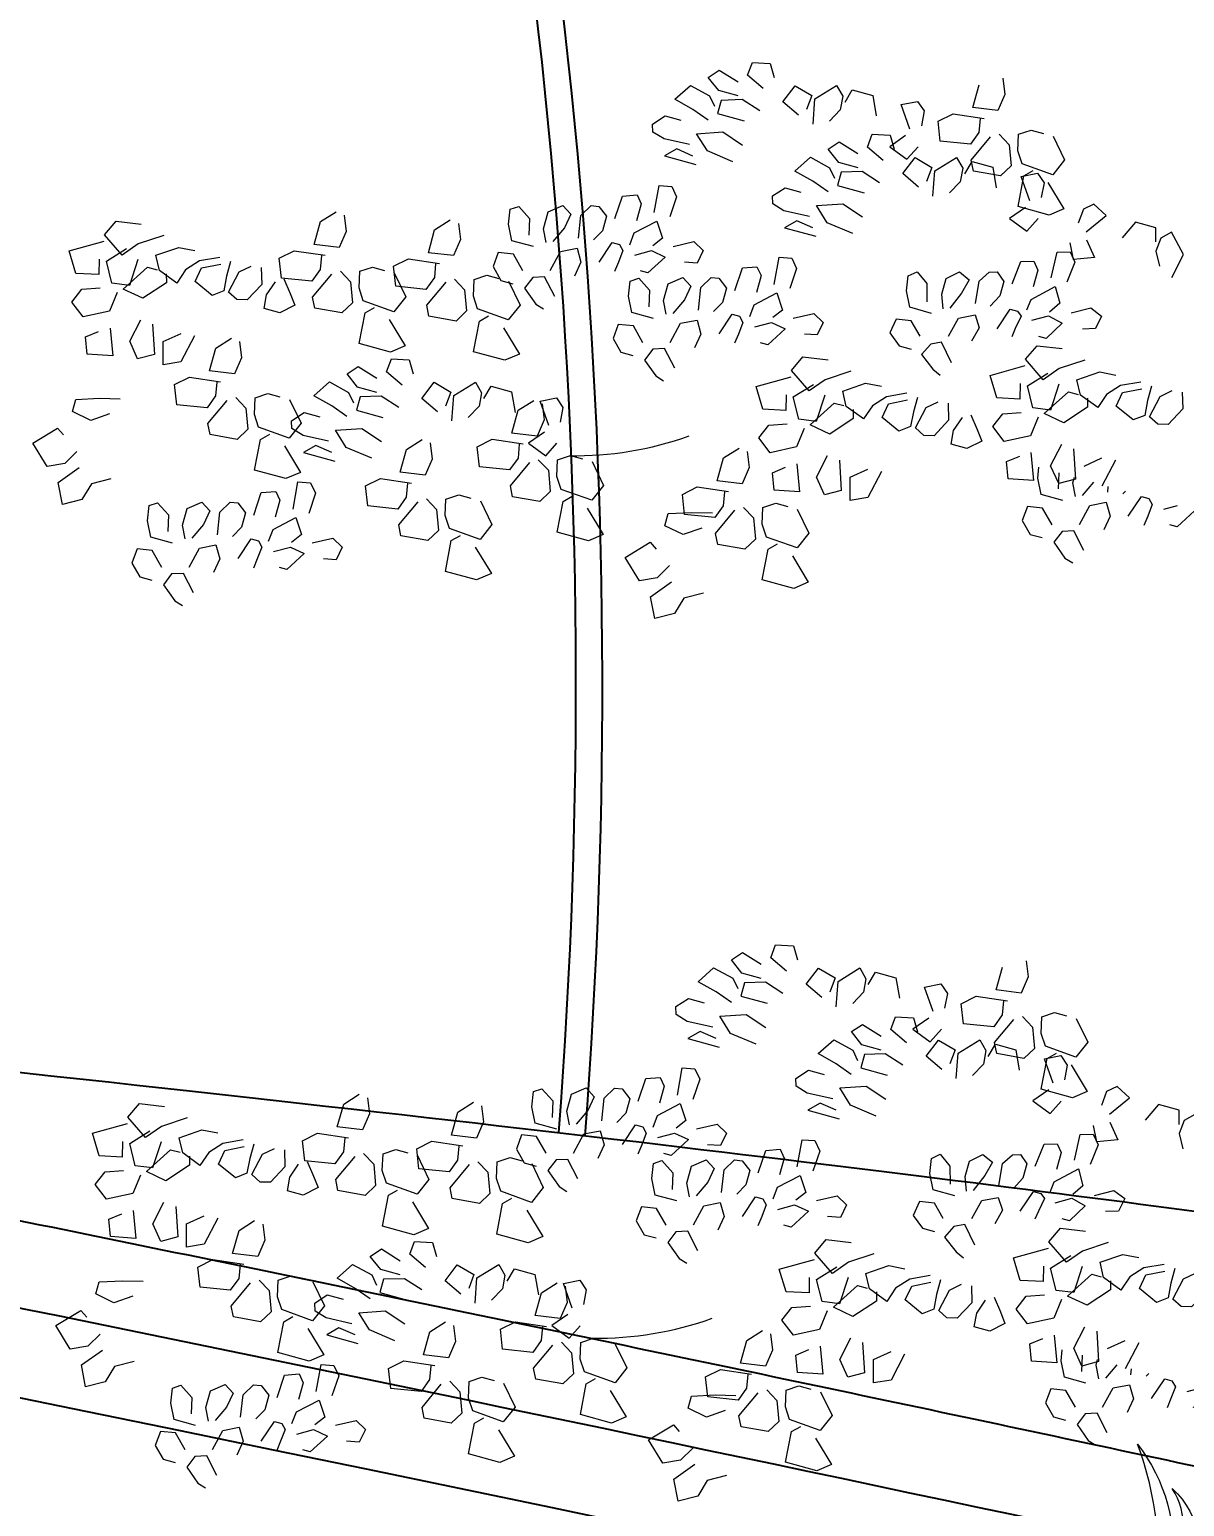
# Model space of a CAD drawing. Header units: metres. Extents: x 10 to 239, y 2 to 253.
# Drawn here: x 85.583 to 86.894, y 170.964 to 172.641 of the extents above; entities that cross this region are included whole.
import ezdxf

# ---------------------------------------------------------------- set-up
doc = ezdxf.new("R2010")
doc.units = ezdxf.units.M
doc.header["$MEASUREMENT"] = 0
doc.layers.get('Defpoints').update_dxf_attribs({"color": 9})
for name, color, linetype in [('-cotas', 252, 'Continuous'), ('1', 7, 'Continuous'), ('1gris', 254, 'Continuous'), ('1gris oscuro', 253, 'Continuous')]:
    doc.layers.add(name, color=color, linetype=linetype)
doc.layers.add('bamb', color=7, linetype='Continuous', lineweight=0, true_color=0xbdd3a6)
doc.layers.add('bloques veg', color=7, linetype='Continuous', lineweight=0, true_color=0xbbd5a5)
doc.layers.get('bamb').off()
doc.styles.get("Standard").update_dxf_attribs({"font": 'arial.ttf'})
doc.dimstyles.get("Standard").update_dxf_attribs({"dimtxt": 0.18, "dimasz": 0.18, "dimexe": 0.18, "dimexo": 0.0625, "dimgap": 0.09, "dimtad": 0, "dimtih": 1, "dimtoh": 1, "dimdec": 4, "dimzin": 0, "dimdsep": 46, "dimtxsty": 'Standard', "dimcen": 0.09, "dimadec": 0, "dimazin": 0, "dimtfac": 1, "dimtdec": 4, "dimtofl": 0, "dimtmove": 0, "dimatfit": 3, "dimfxl": 1, "dimtolj": 1, "dimtzin": 0, "dimarcsym": 0})

# ---------------------------------------------------------------- blocks, each defined once
blk = doc.blocks.new('A$C0C3707A3')
at = {"layer": 'bloques veg'}
for p, q in [((0.6062, 0.4879), (0.6161, 0.4946)), ((0.6161, 0.4946), (0.6331, 0.4842)), ((0.6417, 0.4901), (0.6459, 0.5017)), ((0.6459, 0.5017), (0.662, 0.5009)), ((0.662, 0.5009), (0.6656, 0.4883)), ((0.5764, 0.468), (0.5902, 0.4806)), ((0.5902, 0.4806), (0.6075, 0.4713)), ((0.6158, 0.4761), (0.6062, 0.4879)), ((0.6559, 0.4781), (0.6417, 0.4901)), ((0.6737, 0.4664), (0.6846, 0.4809)), ((0.6846, 0.4809), (0.6997, 0.4722)), ((0.7024, 0.4692), (0.7219, 0.4814)), ((0.7219, 0.4814), (0.7275, 0.4717)), ((0.8448, 0.4624), (0.8503, 0.483)), ((0.8717, 0.4889), (0.8736, 0.4744)), ((0.5926, 0.459), (0.5764, 0.468)), ((0.6075, 0.4713), (0.612, 0.462)), ((0.6181, 0.4673), (0.6149, 0.4554)), ((0.6332, 0.4714), (0.6158, 0.4761)), ((0.6369, 0.4681), (0.6181, 0.4673)), ((0.6528, 0.458), (0.6369, 0.4681)), ((0.6879, 0.4544), (0.6737, 0.4664)), ((0.6997, 0.4722), (0.6951, 0.4595)), ((0.7009, 0.4463), (0.7024, 0.4692)), ((0.7275, 0.4717), (0.7254, 0.4595)), ((0.7296, 0.4665), (0.736, 0.4776)), ((0.736, 0.4776), (0.7545, 0.4726)), ((0.7545, 0.4726), (0.7577, 0.4543)), ((0.7802, 0.4646), (0.795, 0.4676)), ((0.795, 0.4676), (0.8009, 0.459)), ((0.8736, 0.4744), (0.8674, 0.4598)), ((0.5564, 0.4454), (0.5677, 0.4529)), ((0.5677, 0.4529), (0.5818, 0.4491)), ((0.6064, 0.4495), (0.5926, 0.459)), ((0.6149, 0.4554), (0.6388, 0.449)), ((0.7254, 0.4595), (0.7157, 0.4493)), ((0.7883, 0.4426), (0.7802, 0.4646)), ((0.8009, 0.459), (0.7985, 0.4457)), ((0.8135, 0.4498), (0.827, 0.4567)), ((0.827, 0.4567), (0.855, 0.4527)), ((0.8674, 0.4598), (0.8448, 0.4624)), ((0.8515, 0.4525), (0.8504, 0.4399)), ((0.5568, 0.4383), (0.5564, 0.4454)), ((0.8157, 0.4318), (0.8135, 0.4498)), ((0.8504, 0.4399), (0.8429, 0.4292)), ((0.8861, 0.4385), (0.8976, 0.4424)), ((0.8976, 0.4424), (0.9085, 0.4395)), ((0.5668, 0.4322), (0.5568, 0.4383)), ((0.5899, 0.4272), (0.5668, 0.4322)), ((0.5961, 0.4371), (0.6198, 0.4389)), ((0.6059, 0.4217), (0.5961, 0.4371)), ((0.6198, 0.4389), (0.6376, 0.4272)), ((0.7147, 0.424), (0.7246, 0.4306)), ((0.7246, 0.4306), (0.7416, 0.4202)), ((0.7502, 0.4261), (0.7544, 0.4377)), ((0.7644, 0.4141), (0.7502, 0.4261)), ((0.7544, 0.4377), (0.7705, 0.4369)), ((0.7844, 0.4367), (0.7701, 0.4266)), ((0.7701, 0.4266), (0.7857, 0.4154)), ((0.7705, 0.4369), (0.7741, 0.4243)), ((0.7857, 0.4154), (0.7957, 0.4267)), ((0.8429, 0.4292), (0.8157, 0.4318)), ((0.8437, 0.415), (0.861, 0.436)), ((0.8687, 0.4386), (0.8778, 0.4291)), ((0.8778, 0.4291), (0.8796, 0.41)), ((0.8856, 0.4235), (0.8861, 0.4385)), ((0.9172, 0.4372), (0.9277, 0.4158)), ((0.5784, 0.4233), (0.5674, 0.4169)), ((0.5674, 0.4169), (0.5956, 0.4093)), ((0.593, 0.417), (0.5784, 0.4233)), ((0.6289, 0.4121), (0.6059, 0.4217)), ((0.6849, 0.404), (0.6988, 0.4166)), ((0.6988, 0.4166), (0.716, 0.4073)), ((0.7243, 0.4121), (0.7147, 0.424)), ((0.7822, 0.4024), (0.7931, 0.4169)), ((0.7931, 0.4169), (0.8082, 0.4082)), ((0.8109, 0.4052), (0.8304, 0.4174)), ((0.8304, 0.4174), (0.836, 0.4078)), ((0.8381, 0.4025), (0.8445, 0.4136)), ((0.8458, 0.4051), (0.8437, 0.415)), ((0.8445, 0.4136), (0.863, 0.4087)), ((0.8895, 0.412), (0.8856, 0.4235)), ((0.9277, 0.4158), (0.9171, 0.4023)), ((0.7011, 0.395), (0.6849, 0.404)), ((0.716, 0.4073), (0.7205, 0.398)), ((0.7266, 0.4033), (0.7234, 0.3914)), ((0.7417, 0.4074), (0.7243, 0.4121)), ((0.7454, 0.4041), (0.7266, 0.4033)), ((0.7613, 0.394), (0.7454, 0.4041)), ((0.7964, 0.3904), (0.7822, 0.4024)), ((0.8082, 0.4082), (0.8036, 0.3955)), ((0.8094, 0.3823), (0.8109, 0.4052)), ((0.836, 0.4078), (0.8339, 0.3955)), ((0.8702, 0.4009), (0.8458, 0.4051)), ((0.863, 0.4087), (0.8662, 0.3903)), ((0.8796, 0.41), (0.8702, 0.4009)), ((0.8861, 0.3734), (0.8912, 0.4011)), ((0.8887, 0.4006), (0.9035, 0.4036)), ((0.8968, 0.3787), (0.8887, 0.4006)), ((0.9171, 0.4023), (0.8895, 0.412)), ((0.8912, 0.4011), (0.8995, 0.4059)), ((0.9035, 0.4036), (0.9094, 0.3951)), ((0.5583, 0.3658), (0.5626, 0.3903)), ((0.5626, 0.3903), (0.574, 0.3895)), ((0.574, 0.3895), (0.5785, 0.3802)), ((0.6649, 0.3815), (0.6762, 0.3889)), ((0.6762, 0.3889), (0.6903, 0.3851)), ((0.7149, 0.3855), (0.7011, 0.395)), ((0.7234, 0.3914), (0.7473, 0.385)), ((0.8339, 0.3955), (0.8242, 0.3853)), ((0.9094, 0.3951), (0.907, 0.3818)), ((0.9129, 0.3953), (0.9275, 0.3716)), ((0.5231, 0.3601), (0.5297, 0.3805)), ((0.5297, 0.3805), (0.5428, 0.3816)), ((0.5465, 0.3736), (0.5424, 0.3584)), ((0.5428, 0.3816), (0.5465, 0.3736)), ((0.5785, 0.3802), (0.5724, 0.362)), ((0.6653, 0.3744), (0.6649, 0.3815)), ((0.6753, 0.3682), (0.6653, 0.3744)), ((0.7046, 0.3732), (0.7283, 0.3749)), ((0.7144, 0.3577), (0.7046, 0.3732)), ((0.7283, 0.3749), (0.7461, 0.3632)), ((0.8929, 0.3727), (0.8786, 0.3626)), ((0.9143, 0.3658), (0.8861, 0.3734)), ((0.9543, 0.3761), (0.945, 0.3716)), ((0.9656, 0.366), (0.9543, 0.3761)), ((0.2578, 0.3556), (0.2718, 0.3646)), ((0.2791, 0.3615), (0.2811, 0.347)), ((0.4273, 0.3544), (0.4286, 0.368)), ((0.4286, 0.368), (0.4363, 0.3706)), ((0.4363, 0.3706), (0.4462, 0.3598)), ((0.4462, 0.3598), (0.4457, 0.3448)), ((0.4589, 0.3506), (0.4629, 0.3658)), ((0.4629, 0.3658), (0.4761, 0.3716)), ((0.4761, 0.3716), (0.4833, 0.3638)), ((0.4833, 0.3638), (0.4777, 0.3514)), ((0.4903, 0.3422), (0.4923, 0.3626)), ((0.4923, 0.3626), (0.5017, 0.3717)), ((0.5017, 0.3717), (0.5085, 0.371)), ((0.5085, 0.371), (0.5155, 0.3622)), ((0.5155, 0.3622), (0.512, 0.3491)), ((0.6984, 0.3632), (0.6753, 0.3682)), ((0.6869, 0.3593), (0.6759, 0.3529)), ((0.7015, 0.353), (0.6869, 0.3593)), ((0.8786, 0.3626), (0.8942, 0.3514)), ((0.8942, 0.3514), (0.9042, 0.3627)), ((0.9275, 0.3716), (0.9143, 0.3658)), ((0.945, 0.3716), (0.9404, 0.3588)), ((0.9476, 0.3511), (0.9656, 0.366)), ((0.9919, 0.3602), (0.98, 0.3459)), ((1.0104, 0.3552), (0.9919, 0.3602)), ((0.0635, 0.3425), (0.0738, 0.3549)), ((0.0738, 0.3549), (0.0963, 0.3523)), ((0.2522, 0.335), (0.2578, 0.3556)), ((0.2811, 0.347), (0.2748, 0.3324)), ((0.3552, 0.3283), (0.3607, 0.349)), ((0.3607, 0.349), (0.3748, 0.358)), ((0.3821, 0.3549), (0.384, 0.3404)), ((0.4303, 0.3396), (0.4273, 0.3544)), ((0.4614, 0.3383), (0.4589, 0.3506)), ((0.4777, 0.3514), (0.4674, 0.339)), ((0.512, 0.3491), (0.5039, 0.3408)), ((0.5366, 0.3367), (0.5406, 0.3473)), ((0.5406, 0.3473), (0.5609, 0.3581)), ((0.5609, 0.3581), (0.5661, 0.3428)), ((0.6759, 0.3529), (0.7041, 0.3454)), ((0.7374, 0.3481), (0.7144, 0.3577)), ((1.0104, 0.3424), (1.0104, 0.3552)), ((1.0245, 0.3514), (1.0149, 0.3459)), ((1.0353, 0.3311), (1.0245, 0.3514)), ((0.0316, 0.3278), (0.0631, 0.3368)), ((0.0795, 0.3243), (0.0635, 0.3425)), ((0.0939, 0.3344), (0.0795, 0.3243)), ((0.1169, 0.3422), (0.0939, 0.3344)), ((0.2748, 0.3324), (0.2522, 0.335)), ((0.384, 0.3404), (0.3778, 0.3258)), ((0.4499, 0.3344), (0.4303, 0.3396)), ((0.4743, 0.3302), (0.4891, 0.3332)), ((0.4891, 0.3332), (0.4927, 0.3206)), ((0.5091, 0.3208), (0.5208, 0.3386)), ((0.5208, 0.3386), (0.5273, 0.3369)), ((0.5273, 0.3369), (0.5305, 0.3314)), ((0.5661, 0.3428), (0.5573, 0.3358)), ((0.5758, 0.3355), (0.5944, 0.3399)), ((0.5944, 0.3399), (0.6027, 0.3318)), ((0.9215, 0.3326), (0.9332, 0.333)), ((0.9332, 0.333), (0.9377, 0.3236)), ((0.9363, 0.3262), (0.9333, 0.341)), ((0.948, 0.344), (0.9554, 0.3281)), ((1.0149, 0.3459), (1.0106, 0.3342)), ((1.0106, 0.3342), (1.0139, 0.3205)), ((0.0378, 0.3075), (0.0316, 0.3278)), ((0.0587, 0.3205), (0.0585, 0.3066)), ((0.0653, 0.3188), (0.0834, 0.3302)), ((0.0936, 0.3205), (0.0861, 0.2969)), ((0.1098, 0.3243), (0.1303, 0.3316)), ((0.1131, 0.3106), (0.1098, 0.3243)), ((0.1303, 0.3316), (0.1447, 0.3289)), ((0.1492, 0.3195), (0.1365, 0.3113)), ((0.1675, 0.3228), (0.1492, 0.3195)), ((0.221, 0.3224), (0.2344, 0.3293)), ((0.2231, 0.3044), (0.221, 0.3224)), ((0.2344, 0.3293), (0.2624, 0.3253)), ((0.2589, 0.3251), (0.2579, 0.3125)), ((0.3239, 0.3158), (0.3374, 0.3226)), ((0.3374, 0.3226), (0.3654, 0.3186)), ((0.3778, 0.3258), (0.3552, 0.3283)), ((0.4182, 0.3289), (0.4136, 0.3162)), ((0.4318, 0.3276), (0.4182, 0.3289)), ((0.4405, 0.3125), (0.4318, 0.3276)), ((0.465, 0.3129), (0.4743, 0.3302)), ((0.4927, 0.3206), (0.487, 0.3081)), ((0.5265, 0.3208), (0.5231, 0.3124)), ((0.5305, 0.3314), (0.5265, 0.3208)), ((0.5411, 0.3274), (0.5561, 0.3315)), ((0.5686, 0.3258), (0.5531, 0.3114)), ((0.5561, 0.3315), (0.5686, 0.3258)), ((0.5974, 0.3205), (0.5859, 0.3212)), ((0.6027, 0.3318), (0.5974, 0.3205)), ((0.6668, 0.3018), (0.6711, 0.3263)), ((0.6711, 0.3263), (0.6825, 0.3256)), ((0.6825, 0.3256), (0.687, 0.3162)), ((0.8812, 0.3038), (0.8889, 0.3239)), ((0.8889, 0.3239), (0.9006, 0.3242)), ((0.9006, 0.3242), (0.9043, 0.3163)), ((0.9164, 0.3095), (0.9215, 0.3326)), ((0.9377, 0.3236), (0.9305, 0.3057)), ((0.9554, 0.3281), (0.9363, 0.3262)), ((1.0252, 0.3105), (1.0353, 0.3311)), ((0.0585, 0.3066), (0.0378, 0.3075)), ((0.0704, 0.2988), (0.0653, 0.3188)), ((0.0806, 0.2937), (0.1022, 0.3135)), ((0.1022, 0.3135), (0.1109, 0.3112)), ((0.1287, 0.2994), (0.1131, 0.3106)), ((0.1193, 0.3078), (0.1194, 0.2996)), ((0.1365, 0.3113), (0.1287, 0.2994)), ((0.1454, 0.3008), (0.151, 0.3132)), ((0.151, 0.3132), (0.1683, 0.3168)), ((0.1735, 0.306), (0.1711, 0.2927)), ((0.177, 0.3191), (0.1735, 0.306)), ((0.1755, 0.2916), (0.185, 0.3099)), ((0.185, 0.3099), (0.1958, 0.3152)), ((0.2047, 0.314), (0.2053, 0.2987)), ((0.2579, 0.3125), (0.2503, 0.3018)), ((0.2512, 0.2876), (0.2684, 0.3085)), ((0.2761, 0.3111), (0.2852, 0.3017)), ((0.293, 0.2961), (0.2936, 0.3111)), ((0.2936, 0.3111), (0.3051, 0.315)), ((0.3051, 0.315), (0.3159, 0.3121)), ((0.326, 0.2978), (0.3239, 0.3158)), ((0.3246, 0.3098), (0.3351, 0.2883)), ((0.3618, 0.3184), (0.3608, 0.3059)), ((0.3965, 0.3045), (0.408, 0.3084)), ((0.408, 0.3084), (0.4188, 0.3055)), ((0.4136, 0.3162), (0.4207, 0.3038)), ((0.4494, 0.3066), (0.4421, 0.2969)), ((0.46, 0.3072), (0.4494, 0.3066)), ((0.4693, 0.2896), (0.46, 0.3072)), ((0.5371, 0.304), (0.5448, 0.3066)), ((0.5448, 0.3066), (0.5547, 0.2958)), ((0.5531, 0.3114), (0.5465, 0.3131)), ((0.5714, 0.3018), (0.5846, 0.3076)), ((0.5846, 0.3076), (0.5918, 0.2998)), ((0.6008, 0.2986), (0.6102, 0.3077)), ((0.6102, 0.3077), (0.617, 0.307)), ((0.617, 0.307), (0.624, 0.2982)), ((0.6316, 0.2962), (0.6382, 0.3165)), ((0.6382, 0.3165), (0.6513, 0.3176)), ((0.655, 0.3097), (0.6509, 0.2945)), ((0.6513, 0.3176), (0.655, 0.3097)), ((0.687, 0.3162), (0.6809, 0.2981)), ((0.7862, 0.2967), (0.7875, 0.3103)), ((0.7875, 0.3103), (0.7955, 0.314)), ((0.7955, 0.314), (0.8043, 0.3035)), ((0.818, 0.294), (0.8218, 0.3081)), ((0.8218, 0.3081), (0.8339, 0.3142)), ((0.8339, 0.3142), (0.8425, 0.3072)), ((0.8425, 0.3072), (0.8358, 0.2951)), ((0.8515, 0.306), (0.8606, 0.314)), ((0.8606, 0.314), (0.8677, 0.3144)), ((0.8677, 0.3144), (0.8736, 0.3059)), ((0.9043, 0.3163), (0.9002, 0.3011)), ((0.0344, 0.2817), (0.0433, 0.2932)), ((0.0433, 0.2932), (0.0599, 0.2946)), ((0.0861, 0.2969), (0.0704, 0.2988)), ((0.0982, 0.2855), (0.0806, 0.2937)), ((0.1194, 0.2996), (0.0982, 0.2855)), ((0.1607, 0.2885), (0.1454, 0.3008)), ((0.1711, 0.2927), (0.1607, 0.2885)), ((0.2053, 0.2987), (0.1923, 0.2847)), ((0.2098, 0.2894), (0.2176, 0.3012)), ((0.2503, 0.3018), (0.2231, 0.3044)), ((0.2253, 0.3038), (0.2311, 0.2906)), ((0.2852, 0.3017), (0.2871, 0.2826)), ((0.2969, 0.2846), (0.293, 0.2961)), ((0.3533, 0.2951), (0.326, 0.2978)), ((0.3608, 0.3059), (0.3533, 0.2951)), ((0.3541, 0.2809), (0.3714, 0.3019)), ((0.379, 0.3045), (0.3881, 0.2951)), ((0.3881, 0.2951), (0.39, 0.276)), ((0.396, 0.2895), (0.3965, 0.3045)), ((0.4207, 0.3038), (0.4316, 0.3009)), ((0.4275, 0.3031), (0.4381, 0.2817)), ((0.4421, 0.2969), (0.4523, 0.2826)), ((0.5358, 0.2904), (0.5371, 0.304)), ((0.5547, 0.2958), (0.5542, 0.2808)), ((0.5674, 0.2866), (0.5714, 0.3018)), ((0.5918, 0.2998), (0.5862, 0.2874)), ((0.5988, 0.2782), (0.6008, 0.2986)), ((0.624, 0.2982), (0.6205, 0.2852)), ((0.6491, 0.2833), (0.6694, 0.2942)), ((0.6694, 0.2942), (0.6746, 0.2788)), ((0.7892, 0.282), (0.7862, 0.2967)), ((0.8043, 0.3035), (0.8046, 0.2871)), ((0.8192, 0.2809), (0.818, 0.294)), ((0.8358, 0.2951), (0.8252, 0.2816)), ((0.8484, 0.2859), (0.8515, 0.306)), ((0.8701, 0.2929), (0.8617, 0.2835)), ((0.8736, 0.3059), (0.8701, 0.2929)), ((0.8984, 0.2899), (0.9201, 0.3016)), ((0.9201, 0.3016), (0.9242, 0.2865)), ((0.0448, 0.2684), (0.0344, 0.2817)), ((0.0751, 0.2905), (0.0683, 0.2737)), ((0.183, 0.2849), (0.1755, 0.2916)), ((0.1923, 0.2847), (0.183, 0.2849)), ((0.2077, 0.2771), (0.2098, 0.2894)), ((0.2352, 0.2802), (0.2218, 0.2733)), ((0.2311, 0.2906), (0.2352, 0.2802)), ((0.2532, 0.2777), (0.2512, 0.2876)), ((0.2871, 0.2826), (0.2777, 0.2735)), ((0.3246, 0.2749), (0.2969, 0.2846)), ((0.3351, 0.2883), (0.3246, 0.2749)), ((0.3561, 0.2711), (0.3541, 0.2809)), ((0.3998, 0.278), (0.396, 0.2895)), ((0.4381, 0.2817), (0.4275, 0.2682)), ((0.4523, 0.2826), (0.4593, 0.2783)), ((0.5388, 0.2756), (0.5358, 0.2904)), ((0.5699, 0.2743), (0.5674, 0.2866)), ((0.5862, 0.2874), (0.5759, 0.275)), ((0.6205, 0.2852), (0.6124, 0.2769)), ((0.6451, 0.2728), (0.6491, 0.2833)), ((0.8088, 0.2767), (0.7892, 0.282)), ((0.8679, 0.2632), (0.8797, 0.281)), ((0.8797, 0.281), (0.8862, 0.2792)), ((0.8947, 0.2805), (0.8984, 0.2899)), ((0.9242, 0.2865), (0.9151, 0.2785)), ((0.9347, 0.2779), (0.9522, 0.2825)), ((0.9522, 0.2825), (0.9619, 0.2752)), ((0.0683, 0.2737), (0.0448, 0.2684)), ((0.0867, 0.2467), (0.0965, 0.2662)), ((0.2218, 0.2733), (0.2077, 0.2771)), ((0.2777, 0.2735), (0.2532, 0.2777)), ((0.2935, 0.246), (0.2986, 0.2737)), ((0.2986, 0.2737), (0.3069, 0.2785)), ((0.3204, 0.2679), (0.3349, 0.2442)), ((0.3806, 0.2669), (0.3561, 0.2711)), ((0.39, 0.276), (0.3806, 0.2669)), ((0.3965, 0.2393), (0.4016, 0.267)), ((0.4275, 0.2682), (0.3998, 0.278)), ((0.4016, 0.267), (0.4098, 0.2718)), ((0.5584, 0.2704), (0.5388, 0.2756)), ((0.5735, 0.2489), (0.5828, 0.2662)), ((0.5828, 0.2662), (0.5976, 0.2692)), ((0.5976, 0.2692), (0.6012, 0.2566)), ((0.6176, 0.2569), (0.6293, 0.2747)), ((0.6293, 0.2747), (0.6358, 0.2729)), ((0.639, 0.2674), (0.635, 0.2569)), ((0.6358, 0.2729), (0.639, 0.2674)), ((0.6496, 0.2634), (0.6646, 0.2675)), ((0.6646, 0.2675), (0.6771, 0.2619)), ((0.6746, 0.2788), (0.6658, 0.2719)), ((0.6843, 0.2716), (0.7029, 0.2759)), ((0.7029, 0.2759), (0.7112, 0.2678)), ((0.7112, 0.2678), (0.7059, 0.2565)), ((0.777, 0.2713), (0.7714, 0.2588)), ((0.7906, 0.2699), (0.777, 0.2713)), ((0.7986, 0.2562), (0.7906, 0.2699)), ((0.8242, 0.2563), (0.8332, 0.2725)), ((0.8332, 0.2725), (0.848, 0.2755)), ((0.848, 0.2755), (0.8519, 0.264)), ((0.8897, 0.2748), (0.8843, 0.2635)), ((0.8862, 0.2792), (0.8897, 0.2748)), ((0.8992, 0.2711), (0.9142, 0.2752)), ((0.9264, 0.2685), (0.9122, 0.2548)), ((0.9142, 0.2752), (0.9264, 0.2685)), ((0.9619, 0.2752), (0.9565, 0.2639)), ((0.0469, 0.2504), (0.0587, 0.2554)), ((0.0689, 0.2585), (0.0715, 0.2334)), ((0.1071, 0.2622), (0.1091, 0.2349)), ((0.1169, 0.2468), (0.1329, 0.2541)), ((0.4233, 0.2612), (0.4379, 0.2375)), ((0.5267, 0.2649), (0.5221, 0.2522)), ((0.5403, 0.2636), (0.5267, 0.2649)), ((0.549, 0.2485), (0.5403, 0.2636)), ((0.6012, 0.2566), (0.5955, 0.2442)), ((0.635, 0.2569), (0.6316, 0.2485)), ((0.6771, 0.2619), (0.6616, 0.2474)), ((0.7059, 0.2565), (0.6944, 0.2572)), ((0.7714, 0.2588), (0.7799, 0.2472)), ((0.8519, 0.264), (0.8451, 0.2518)), ((0.8843, 0.2635), (0.8812, 0.2561)), ((0.9122, 0.2548), (0.9057, 0.2566)), ((0.9565, 0.2639), (0.9448, 0.2635)), ((0.0486, 0.2348), (0.0469, 0.2504)), ((0.094, 0.2308), (0.0867, 0.2467)), ((0.1171, 0.2258), (0.1169, 0.2468)), ((0.1451, 0.252), (0.133, 0.2285)), ((0.1587, 0.2204), (0.1643, 0.2411)), ((0.1643, 0.2411), (0.1783, 0.2501)), ((0.1856, 0.247), (0.1876, 0.2325)), ((0.3218, 0.2384), (0.2935, 0.246)), ((0.3349, 0.2442), (0.3218, 0.2384)), ((0.5221, 0.2522), (0.5292, 0.2398)), ((0.5292, 0.2398), (0.5401, 0.2369)), ((0.5579, 0.2426), (0.5506, 0.2329)), ((0.5685, 0.2433), (0.5579, 0.2426)), ((0.5778, 0.2257), (0.5685, 0.2433)), ((0.6616, 0.2474), (0.655, 0.2492)), ((0.7799, 0.2472), (0.7908, 0.2443)), ((0.8083, 0.2489), (0.7999, 0.2395)), ((0.7999, 0.2395), (0.8104, 0.2263)), ((0.8181, 0.2509), (0.8083, 0.2489)), ((0.8271, 0.2323), (0.8181, 0.2509)), ((0.8938, 0.2359), (0.9041, 0.2482)), ((0.9041, 0.2482), (0.9267, 0.2457)), ((0.0715, 0.2334), (0.0486, 0.2348)), ((0.1091, 0.2349), (0.094, 0.2308)), ((0.133, 0.2285), (0.1171, 0.2258)), ((0.1876, 0.2325), (0.1813, 0.2179)), ((0.3182, 0.2207), (0.3225, 0.2324)), ((0.3225, 0.2324), (0.3386, 0.2316)), ((0.3386, 0.2316), (0.3422, 0.219)), ((0.4247, 0.2318), (0.3965, 0.2393)), ((0.4379, 0.2375), (0.4247, 0.2318)), ((0.5506, 0.2329), (0.5608, 0.2186)), ((0.683, 0.2243), (0.6933, 0.2367)), ((0.6933, 0.2367), (0.7159, 0.2341)), ((0.8104, 0.2263), (0.8171, 0.221)), ((0.862, 0.2211), (0.8935, 0.2302)), ((0.9099, 0.2176), (0.8938, 0.2359)), ((0.9242, 0.2277), (0.9099, 0.2176)), ((0.9472, 0.2355), (0.9242, 0.2277)), ((0.1274, 0.2079), (0.1409, 0.2147)), ((0.1409, 0.2147), (0.1689, 0.2107)), ((0.1813, 0.2179), (0.1587, 0.2204)), ((0.2827, 0.2186), (0.2927, 0.2253)), ((0.2923, 0.2067), (0.2827, 0.2186)), ((0.2927, 0.2253), (0.3097, 0.2149)), ((0.3324, 0.2088), (0.3182, 0.2207)), ((0.5608, 0.2186), (0.5678, 0.2144)), ((0.6512, 0.2096), (0.6827, 0.2186)), ((0.6991, 0.2061), (0.683, 0.2243)), ((0.7134, 0.2162), (0.6991, 0.2061)), ((0.7364, 0.224), (0.7134, 0.2162)), ((0.7293, 0.2061), (0.7499, 0.2134)), ((0.7499, 0.2134), (0.7643, 0.2107)), ((0.8682, 0.2009), (0.862, 0.2211)), ((0.8891, 0.2139), (0.8889, 0.2)), ((0.8956, 0.2121), (0.9138, 0.2235)), ((0.924, 0.2138), (0.9165, 0.1902)), ((0.9401, 0.2177), (0.9607, 0.2249)), ((0.9434, 0.204), (0.9401, 0.2177)), ((0.9607, 0.2249), (0.9751, 0.2222)), ((0.9796, 0.2129), (0.9669, 0.2047)), ((0.9979, 0.2161), (0.9796, 0.2129)), ((0.1296, 0.1898), (0.1274, 0.2079)), ((0.1654, 0.2105), (0.1644, 0.198)), ((0.2, 0.1966), (0.2116, 0.2005)), ((0.2116, 0.2005), (0.2224, 0.1976)), ((0.253, 0.1987), (0.2668, 0.2113)), ((0.2668, 0.2113), (0.2841, 0.202)), ((0.2841, 0.202), (0.2886, 0.1926)), ((0.3097, 0.2021), (0.2923, 0.2067)), ((0.3502, 0.197), (0.3611, 0.2116)), ((0.3611, 0.2116), (0.3762, 0.2029)), ((0.3762, 0.2029), (0.3717, 0.1901)), ((0.3774, 0.177), (0.3789, 0.1998)), ((0.3789, 0.1998), (0.3985, 0.212)), ((0.3985, 0.212), (0.404, 0.2024)), ((0.404, 0.2024), (0.4019, 0.1902)), ((0.4061, 0.1972), (0.4126, 0.2083)), ((0.4126, 0.2083), (0.431, 0.2033)), ((0.431, 0.2033), (0.4343, 0.185)), ((0.6574, 0.1893), (0.6512, 0.2096)), ((0.6783, 0.2023), (0.6781, 0.1884)), ((0.6848, 0.2006), (0.703, 0.212)), ((0.6899, 0.1806), (0.6848, 0.2006)), ((0.7132, 0.2023), (0.7057, 0.1787)), ((0.7326, 0.1924), (0.7293, 0.2061)), ((0.7688, 0.2013), (0.7561, 0.1931)), ((0.7871, 0.2046), (0.7688, 0.2013)), ((0.7966, 0.2009), (0.7931, 0.1878)), ((0.8889, 0.2), (0.8682, 0.2009)), ((0.9007, 0.1921), (0.8956, 0.2121)), ((0.911, 0.1871), (0.9326, 0.2069)), ((0.9326, 0.2069), (0.9413, 0.2045)), ((0.9591, 0.1928), (0.9434, 0.204)), ((0.9497, 0.2011), (0.9498, 0.193)), ((0.9669, 0.2047), (0.9591, 0.1928)), ((0.9757, 0.1942), (0.9814, 0.2066)), ((0.9814, 0.2066), (0.9986, 0.2101)), ((1.0074, 0.2124), (1.0039, 0.1994)), ((1.0058, 0.1849), (1.0154, 0.2033)), ((1.0154, 0.2033), (1.0261, 0.2086)), ((1.0351, 0.2073), (1.0357, 0.1921)), ((0.0356, 0.1831), (0.0386, 0.194)), ((0.0386, 0.194), (0.0598, 0.1952)), ((0.0598, 0.1952), (0.0784, 0.1949)), ((0.1568, 0.1872), (0.1296, 0.1898)), ((0.1644, 0.198), (0.1568, 0.1872)), ((0.1577, 0.173), (0.1749, 0.194)), ((0.1826, 0.1966), (0.1917, 0.1872)), ((0.1917, 0.1872), (0.1936, 0.1681)), ((0.1995, 0.1816), (0.2, 0.1966)), ((0.2311, 0.1952), (0.2416, 0.1738)), ((0.2692, 0.1897), (0.253, 0.1987)), ((0.2829, 0.1802), (0.2692, 0.1897)), ((0.2946, 0.198), (0.2914, 0.186)), ((0.3135, 0.1987), (0.2946, 0.198)), ((0.3294, 0.1887), (0.3135, 0.1987)), ((0.3645, 0.1851), (0.3502, 0.197)), ((0.4019, 0.1902), (0.3922, 0.18)), ((0.4316, 0.1663), (0.4371, 0.1869)), ((0.4371, 0.1869), (0.4512, 0.1959)), ((0.4568, 0.1952), (0.4716, 0.1983)), ((0.4649, 0.1733), (0.4568, 0.1952)), ((0.4585, 0.1928), (0.4604, 0.1783)), ((0.4716, 0.1983), (0.4774, 0.1897)), ((0.4774, 0.1897), (0.475, 0.1764)), ((0.6781, 0.1884), (0.6574, 0.1893)), ((0.7002, 0.1755), (0.7218, 0.1953)), ((0.7218, 0.1953), (0.7305, 0.193)), ((0.7483, 0.1812), (0.7326, 0.1924)), ((0.7389, 0.1896), (0.739, 0.1814)), ((0.7561, 0.1931), (0.7483, 0.1812)), ((0.7649, 0.1826), (0.7706, 0.195)), ((0.7706, 0.195), (0.7878, 0.1986)), ((0.7931, 0.1878), (0.7907, 0.1745)), ((0.795, 0.1734), (0.8046, 0.1917)), ((0.8046, 0.1917), (0.8153, 0.197)), ((0.8243, 0.1958), (0.8248, 0.1805)), ((0.8647, 0.175), (0.8736, 0.1866)), ((0.8736, 0.1866), (0.8903, 0.188)), ((0.9165, 0.1902), (0.9007, 0.1921)), ((0.9286, 0.1789), (0.911, 0.1871)), ((0.9498, 0.193), (0.9286, 0.1789)), ((0.9911, 0.1819), (0.9757, 0.1942)), ((1.0039, 0.1994), (1.0015, 0.1861)), ((1.0357, 0.1921), (1.0226, 0.1781)), ((0.0521, 0.1752), (0.0356, 0.1831)), ((0.0689, 0.1812), (0.0521, 0.1752)), ((0.1597, 0.1632), (0.1577, 0.173)), ((0.2034, 0.1701), (0.1995, 0.1816)), ((0.2416, 0.1738), (0.231, 0.1603)), ((0.2329, 0.1761), (0.2442, 0.1836)), ((0.2334, 0.169), (0.2329, 0.1761)), ((0.2442, 0.1836), (0.2584, 0.1798)), ((0.2914, 0.186), (0.3153, 0.1796)), ((0.4604, 0.1783), (0.4542, 0.1637)), ((0.6539, 0.1635), (0.6628, 0.175)), ((0.6628, 0.175), (0.6795, 0.1764)), ((0.7057, 0.1787), (0.6899, 0.1806)), ((0.7178, 0.1673), (0.7002, 0.1755)), ((0.739, 0.1814), (0.7178, 0.1673)), ((0.7802, 0.1703), (0.7649, 0.1826)), ((0.7907, 0.1745), (0.7802, 0.1703)), ((0.8025, 0.1667), (0.795, 0.1734)), ((0.8248, 0.1805), (0.8118, 0.1665)), ((0.8293, 0.1712), (0.8372, 0.183)), ((0.8448, 0.1856), (0.8506, 0.1724)), ((0.8751, 0.1618), (0.8647, 0.175)), ((0.9055, 0.1839), (0.8987, 0.1671)), ((1.0015, 0.1861), (0.9911, 0.1819)), ((1.0133, 0.1783), (1.0058, 0.1849)), ((1.0226, 0.1781), (1.0133, 0.1783)), ((0, 0.1543), (0.0223, 0.1681)), ((0.0223, 0.1681), (0.0277, 0.162)), ((0.1841, 0.1589), (0.1597, 0.1632)), ((0.1936, 0.1681), (0.1841, 0.1589)), ((0.231, 0.1603), (0.2034, 0.1701)), ((0.2051, 0.1591), (0.2134, 0.1639)), ((0.2434, 0.1629), (0.2334, 0.169)), ((0.2664, 0.1578), (0.2434, 0.1629)), ((0.2726, 0.1678), (0.2964, 0.1696)), ((0.2824, 0.1524), (0.2726, 0.1678)), ((0.2964, 0.1696), (0.3141, 0.1579)), ((0.3367, 0.151), (0.3508, 0.16)), ((0.4003, 0.1537), (0.4138, 0.1606)), ((0.4138, 0.1606), (0.4418, 0.1566)), ((0.4542, 0.1637), (0.4316, 0.1663)), ((0.461, 0.1674), (0.4466, 0.1573)), ((0.6643, 0.1502), (0.6539, 0.1635)), ((0.6947, 0.1723), (0.6879, 0.1555)), ((0.8118, 0.1665), (0.8025, 0.1667)), ((0.8272, 0.1589), (0.8293, 0.1712)), ((0.8548, 0.162), (0.8413, 0.1551)), ((0.8506, 0.1724), (0.8548, 0.162)), ((0.8987, 0.1671), (0.8751, 0.1618)), ((0.013, 0.1333), (0, 0.1543)), ((0.0399, 0.147), (0.0289, 0.1361)), ((0.2, 0.1314), (0.2051, 0.1591)), ((0.2268, 0.1533), (0.2414, 0.1296)), ((0.2549, 0.1539), (0.2439, 0.1476)), ((0.2439, 0.1476), (0.2721, 0.14)), ((0.2695, 0.1477), (0.2549, 0.1539)), ((0.3054, 0.1427), (0.2824, 0.1524)), ((0.3312, 0.1303), (0.3367, 0.151)), ((0.3581, 0.1569), (0.36, 0.1424)), ((0.4025, 0.1357), (0.4003, 0.1537)), ((0.4382, 0.1564), (0.4372, 0.1438)), ((0.4466, 0.1573), (0.4622, 0.1461)), ((0.4622, 0.1461), (0.4722, 0.1574)), ((0.6223, 0.1452), (0.6363, 0.1542)), ((0.6436, 0.1511), (0.6456, 0.1366)), ((0.6879, 0.1555), (0.6643, 0.1502)), ((0.7062, 0.1285), (0.7161, 0.148)), ((0.8413, 0.1551), (0.8272, 0.1589)), ((0.8773, 0.1437), (0.8891, 0.1487)), ((0.8992, 0.1518), (0.9018, 0.1267)), ((0.917, 0.1401), (0.9269, 0.1595)), ((0.9375, 0.1555), (0.9394, 0.1283)), ((0.9473, 0.1401), (0.9632, 0.1475)), ((0.0289, 0.1361), (0.013, 0.1333)), ((0.36, 0.1424), (0.3538, 0.1278)), ((0.4297, 0.1331), (0.4025, 0.1357)), ((0.4372, 0.1438), (0.4297, 0.1331)), ((0.4305, 0.1189), (0.4478, 0.1398)), ((0.4555, 0.1424), (0.4646, 0.133)), ((0.4724, 0.1274), (0.4729, 0.1424)), ((0.4729, 0.1424), (0.4844, 0.1463)), ((0.4844, 0.1463), (0.4953, 0.1434)), ((0.5039, 0.1411), (0.5145, 0.1196)), ((0.6167, 0.1246), (0.6223, 0.1452)), ((0.6456, 0.1366), (0.6393, 0.122)), ((0.6665, 0.1322), (0.6783, 0.1372)), ((0.6884, 0.1403), (0.691, 0.1151)), ((0.7267, 0.144), (0.7286, 0.1167)), ((0.7365, 0.1286), (0.7524, 0.1359)), ((0.7646, 0.1338), (0.7525, 0.1103)), ((0.8789, 0.1282), (0.8773, 0.1437)), ((0.9056, 0.1288), (0.9065, 0.1387)), ((0.9244, 0.1241), (0.917, 0.1401)), ((0.9244, 0.1339), (0.9239, 0.1193)), ((0.9754, 0.1454), (0.9633, 0.1219)), ((0.0231, 0.119), (0.0419, 0.1326)), ((0.0706, 0.1225), (0.0531, 0.1179)), ((0.2283, 0.1239), (0.2, 0.1314)), ((0.2414, 0.1296), (0.2283, 0.1239)), ((0.2349, 0.0965), (0.2391, 0.121)), ((0.2391, 0.121), (0.2505, 0.1202)), ((0.2505, 0.1202), (0.255, 0.1109)), ((0.2999, 0.1178), (0.3134, 0.1247)), ((0.3134, 0.1247), (0.3414, 0.1206)), ((0.3538, 0.1278), (0.3312, 0.1303)), ((0.3379, 0.1204), (0.3368, 0.1079)), ((0.4646, 0.133), (0.4664, 0.1139)), ((0.4763, 0.1159), (0.4724, 0.1274)), ((0.6393, 0.122), (0.6167, 0.1246)), ((0.6681, 0.1166), (0.6665, 0.1322)), ((0.7136, 0.1126), (0.7062, 0.1285)), ((0.7367, 0.1076), (0.7365, 0.1286)), ((0.9018, 0.1267), (0.8789, 0.1282)), ((0.9086, 0.1141), (0.9056, 0.1288)), ((0.9394, 0.1283), (0.9244, 0.1241)), ((0.9371, 0.125), (0.9385, 0.1301)), ((0.9396, 0.1127), (0.9371, 0.125)), ((0.9557, 0.1255), (0.9456, 0.1134)), ((0.9686, 0.1166), (0.9691, 0.1219)), ((0.0271, 0.0993), (0.0231, 0.119)), ((0.0531, 0.1179), (0.0447, 0.1039)), ((0.1996, 0.0908), (0.2062, 0.1111)), ((0.2062, 0.1111), (0.2193, 0.1123)), ((0.2193, 0.1123), (0.223, 0.1043)), ((0.255, 0.1109), (0.249, 0.0927)), ((0.3021, 0.0998), (0.2999, 0.1178)), ((0.3368, 0.1079), (0.3293, 0.0971)), ((0.3551, 0.1065), (0.3642, 0.0971)), ((0.372, 0.0915), (0.3725, 0.1065)), ((0.3725, 0.1065), (0.384, 0.1104)), ((0.384, 0.1104), (0.3949, 0.1075)), ((0.4325, 0.109), (0.4305, 0.1189)), ((0.457, 0.1048), (0.4325, 0.109)), ((0.4664, 0.1139), (0.457, 0.1048)), ((0.5039, 0.1062), (0.4763, 0.1159)), ((0.478, 0.105), (0.4862, 0.1098)), ((0.5145, 0.1196), (0.5039, 0.1062)), ((0.5855, 0.112), (0.5989, 0.1189)), ((0.5876, 0.094), (0.5855, 0.112)), ((0.5989, 0.1189), (0.6269, 0.1149)), ((0.6234, 0.1146), (0.6224, 0.1021)), ((0.691, 0.1151), (0.6681, 0.1166)), ((0.7286, 0.1167), (0.7136, 0.1126)), ((0.7525, 0.1103), (0.7367, 0.1076)), ((0.9281, 0.1088), (0.9086, 0.1141)), ((0.9526, 0.1046), (0.9674, 0.1076)), ((0.9674, 0.1076), (0.971, 0.095)), ((0.9846, 0.1177), (0.9822, 0.1153)), ((0.9873, 0.0953), (0.9991, 0.1131)), ((0.9991, 0.1131), (1.0056, 0.1113)), ((1.0056, 0.1113), (1.0088, 0.1058)), ((0.0447, 0.1039), (0.0271, 0.0993)), ((0.1038, 0.0851), (0.1052, 0.0987)), ((0.1052, 0.0987), (0.1128, 0.1013)), ((0.1128, 0.1013), (0.1227, 0.0905)), ((0.1354, 0.0813), (0.1395, 0.0965)), ((0.1395, 0.0965), (0.1527, 0.1022)), ((0.1527, 0.1022), (0.1599, 0.0945)), ((0.1599, 0.0945), (0.1542, 0.082)), ((0.1669, 0.0728), (0.1689, 0.0932)), ((0.1689, 0.0932), (0.1783, 0.1023)), ((0.1783, 0.1023), (0.1851, 0.1017)), ((0.1851, 0.1017), (0.192, 0.0928)), ((0.223, 0.1043), (0.2189, 0.0891)), ((0.3293, 0.0971), (0.3021, 0.0998)), ((0.3302, 0.0829), (0.3474, 0.1039)), ((0.3642, 0.0971), (0.366, 0.078)), ((0.4036, 0.1051), (0.4141, 0.0837)), ((0.4729, 0.0773), (0.478, 0.105)), ((0.4997, 0.0992), (0.5143, 0.0755)), ((0.57, 0.0838), (0.5729, 0.0947)), ((0.5729, 0.0947), (0.5942, 0.0959)), ((0.6148, 0.0914), (0.5876, 0.094)), ((0.5942, 0.0959), (0.6128, 0.0956)), ((0.6224, 0.1021), (0.6148, 0.0914)), ((0.6157, 0.0772), (0.6329, 0.0981)), ((0.6406, 0.1007), (0.6497, 0.0913)), ((0.6575, 0.0857), (0.658, 0.1007)), ((0.658, 0.1007), (0.6696, 0.1046)), ((0.6696, 0.1046), (0.6804, 0.1017)), ((0.6891, 0.0994), (0.6996, 0.0779)), ((0.8964, 0.1034), (0.8918, 0.0906)), ((0.91, 0.102), (0.8964, 0.1034)), ((0.9188, 0.0869), (0.91, 0.102)), ((0.9433, 0.0873), (0.9526, 0.1046)), ((0.971, 0.095), (0.9653, 0.0826)), ((1.0048, 0.0953), (1.0014, 0.0869)), ((1.0088, 0.1058), (1.0048, 0.0953)), ((1.0193, 0.1018), (1.0315, 0.1052)), ((1.0468, 0.1003), (1.0313, 0.0858)), ((0.1069, 0.0703), (0.1038, 0.0851)), ((0.1227, 0.0905), (0.1222, 0.0755)), ((0.1379, 0.069), (0.1354, 0.0813)), ((0.1542, 0.082), (0.1439, 0.0697)), ((0.192, 0.0928), (0.1885, 0.0798)), ((0.2171, 0.078), (0.2375, 0.0888)), ((0.2375, 0.0888), (0.2427, 0.0735)), ((0.3322, 0.0731), (0.3302, 0.0829)), ((0.3759, 0.08), (0.372, 0.0915)), ((0.4035, 0.0703), (0.3759, 0.08)), ((0.4141, 0.0837), (0.4035, 0.0703)), ((0.5865, 0.0759), (0.57, 0.0838)), ((0.6033, 0.0819), (0.5865, 0.0759)), ((0.6497, 0.0913), (0.6516, 0.0722)), ((0.6614, 0.0742), (0.6575, 0.0857)), ((0.8918, 0.0906), (0.899, 0.0782)), ((0.9277, 0.081), (0.9204, 0.0713)), ((0.9383, 0.0817), (0.9277, 0.081)), ((0.9475, 0.0641), (0.9383, 0.0817)), ((1.0313, 0.0858), (1.0248, 0.0876)), ((0.1264, 0.0651), (0.1069, 0.0703)), ((0.1885, 0.0798), (0.1805, 0.0715)), ((0.1856, 0.0515), (0.1974, 0.0693)), ((0.1974, 0.0693), (0.2039, 0.0676)), ((0.2039, 0.0676), (0.207, 0.0621)), ((0.2131, 0.0674), (0.2171, 0.078)), ((0.2427, 0.0735), (0.2338, 0.0665)), ((0.2524, 0.0662), (0.271, 0.0705)), ((0.271, 0.0705), (0.2793, 0.0625)), ((0.3566, 0.0689), (0.3322, 0.0731)), ((0.366, 0.078), (0.3566, 0.0689)), ((0.3725, 0.0413), (0.3776, 0.0691)), ((0.3776, 0.0691), (0.3859, 0.0738)), ((0.5011, 0.0697), (0.4729, 0.0773)), ((0.5143, 0.0755), (0.5011, 0.0697)), ((0.5344, 0.055), (0.5567, 0.0688)), ((0.5567, 0.0688), (0.5621, 0.0627)), ((0.6177, 0.0673), (0.6157, 0.0772)), ((0.6422, 0.0631), (0.6177, 0.0673)), ((0.6516, 0.0722), (0.6422, 0.0631)), ((0.6891, 0.0645), (0.6614, 0.0742)), ((0.6631, 0.0633), (0.6714, 0.068)), ((0.6996, 0.0779), (0.6891, 0.0645)), ((0.899, 0.0782), (0.9098, 0.0753)), ((0.9204, 0.0713), (0.9305, 0.057)), ((0.0947, 0.0596), (0.0901, 0.0469)), ((0.1083, 0.0583), (0.0947, 0.0596)), ((0.117, 0.0431), (0.1083, 0.0583)), ((0.1416, 0.0435), (0.1509, 0.0608)), ((0.1509, 0.0608), (0.1656, 0.0639)), ((0.1656, 0.0639), (0.1692, 0.0513)), ((0.207, 0.0621), (0.203, 0.0515)), ((0.2176, 0.0581), (0.2327, 0.0622)), ((0.2451, 0.0565), (0.2296, 0.0421)), ((0.2327, 0.0622), (0.2451, 0.0565)), ((0.2793, 0.0625), (0.2739, 0.0511)), ((0.3993, 0.0632), (0.4139, 0.0396)), ((0.5474, 0.034), (0.5344, 0.055)), ((0.658, 0.0356), (0.6631, 0.0633)), ((0.6849, 0.0575), (0.6994, 0.0338)), ((0.9305, 0.057), (0.9375, 0.0528)), ((0.0901, 0.0469), (0.0973, 0.0345)), ((0.1692, 0.0513), (0.1636, 0.0388)), ((0.203, 0.0515), (0.1996, 0.0431)), ((0.2296, 0.0421), (0.2231, 0.0438)), ((0.2739, 0.0511), (0.2625, 0.0519)), ((0.4007, 0.0338), (0.3725, 0.0413)), ((0.5743, 0.0478), (0.5633, 0.0368)), ((0.0973, 0.0345), (0.1081, 0.0316)), ((0.1259, 0.0373), (0.1187, 0.0276)), ((0.1187, 0.0276), (0.1288, 0.0132)), ((0.1366, 0.0379), (0.1259, 0.0373)), ((0.1458, 0.0203), (0.1366, 0.0379)), ((0.4139, 0.0396), (0.4007, 0.0338)), ((0.5633, 0.0368), (0.5474, 0.034)), ((0.5575, 0.0197), (0.5763, 0.0333)), ((0.6863, 0.028), (0.658, 0.0356)), ((0.6994, 0.0338), (0.6863, 0.028)), ((0.5615, 0), (0.5575, 0.0197)), ((0.5875, 0.0186), (0.5791, 0.0046)), ((0.605, 0.0233), (0.5875, 0.0186)), ((0.1288, 0.0132), (0.1358, 0.009)), ((0.5791, 0.0046), (0.5615, 0))]:
    blk.add_line(p, q, dxfattribs=at)
blk.add_arc((0.4855, 0.4545), 0.3083, 269.5704, 290.0425, dxfattribs=at)
blk = doc.blocks.new('*D90')
at = {"layer": '-cotas', "color": 0, "lineweight": -2, "transparency": 16777216}
for p, q in [((35.5997, 175.5332), (35.5997, 162.1857)), ((89.3642, 175.5332), (89.3642, 162.1857)), ((35.7797, 162.3657), (58.2102, 162.3657)), ((89.1842, 162.3657), (59.8709, 162.3657))]:
    blk.add_line(p, q, dxfattribs=at)
at = {"layer": '-cotas', "color": 0, "transparency": 16777216}
for points in [[(35.7797, 162.3957), (35.7797, 162.3357), (35.5997, 162.3657)], [(89.1842, 162.3957), (89.1842, 162.3357), (89.3642, 162.3657)]]:
    blk.add_solid(points, dxfattribs=at)
at = {"layer": 'Defpoints', "color": 0, "transparency": 16777216}
for p in [(35.5997, 175.5957), (89.3642, 175.5957), (89.3642, 162.3657)]:
    blk.add_point(p, dxfattribs=at)
at = {"layer": '-cotas', "color": 0, "transparency": 16777216, "insert": (59.0405, 162.3657), "char_height": 0.3, "attachment_point": 5}
blk.add_mtext('\\A1;53.7645', dxfattribs=at)
blk = doc.blocks.new('bamb')
at = {"layer": 'bloques veg'}
blk.add_lwpolyline([(-3.1644, 3.9393, 0.121956), (-3.2239, 4.1117, -0.197912), (-3.1542, 3.9799, 0.28202), (-3.1745, 4.071, -0.357594), (-3.1326, 3.9599, 0.141581), (-3.1212, 4.0089, -0.258144), (-3.1391, 3.9324, -0.252411), (-3.0666, 3.9528, 0.399951), (-3.1299, 3.9236, -0.191492), (-3.0842, 3.9445, 0.22191), (-3.1283, 3.9066, -0.155645), (-3.0807, 3.9128, -0.20302), (-3.1283, 3.9066)], format="xyb", dxfattribs=at)

msp = doc.modelspace()

# ---------------------------------------------------------------- linework, layer by layer
at = {"layer": '1'}
for centre, radius, start, end in [((88.9772, 172.08228), 3.65678, 148.6238, 195.40293), ((88.9772, 172.08228), 3.62678, 148.30146, 195.64143), ((59.4886, 43.1172), 130.60066, 77.2146481, 83.2715595), ((59.4886, 43.1172), 130.70066, 77.8113184, 80.0237034)]:
    msp.add_arc(centre, radius, start, end, dxfattribs=at)
msp.add_rational_spline([(82.12754, 171.94114), (83.77541, 171.65155), (85.4173, 171.33042), (87.05261, 170.97788)], [0.999259473034, 0.99928366517, 0.999430492468, 0.999699954927], degree=3, dxfattribs=at)
at = {"layer": '1gris'}
msp.add_open_spline([(85.40168, 171.47469), (86.15883, 171.39427), (86.63447, 171.33533), (86.98061, 171.28895)], degree=3, dxfattribs=at)
at = {"layer": '1gris oscuro'}
for radius, start, end in [(6.55536, 355.579282, 15.036613), (6.58536, 355.569149, 14.985603)]:
    msp.add_arc((79.6481, 171.89332), radius, start, end, dxfattribs=at)

# ---------------------------------------------------------------- block references
at = {"layer": 'bamb', "rotation": 347.4757495858502}
msp.add_blockref('bamb', (89.09665, 166.32136), dxfattribs=at)
at = {"layer": 'bloques veg', "color": 2, "xscale": 1.260409816243446, "yscale": 1.260409816243446, "zscale": 1.260409816243446, "rotation": 359.6145960760396}
for p in [(85.58537, 171.97645), (85.61176, 170.97441)]:
    msp.add_blockref('A$C0C3707A3', p, dxfattribs=at)

# ---------------------------------------------------------------- dimensions: what is measured, and where the dimension line sits
at = {"layer": '-cotas'}
dim = msp.add_linear_dim(base=(89.36416, 162.36569), p1=(35.59966, 175.59571), p2=(89.36416, 175.59571), angle=0, dimstyle='Standard', override={"dimtxt": 0.3}, dxfattribs=at)
dim.commit()
dim.dimension.update_dxf_attribs({"geometry": '*D90', "text_midpoint": (59.04055, 162.36569), "dimtype": 161})

doc.saveas('drawing.dxf')
